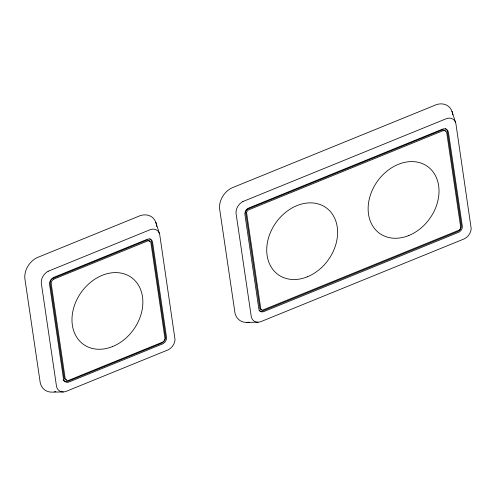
<?xml version="1.0" encoding="UTF-8"?>
<svg xmlns="http://www.w3.org/2000/svg" width="496" height="496" viewBox="0 0 496 496"><rect width="100%" height="100%" fill="white"/><g stroke="black" fill="none" stroke-linecap="round" stroke-linejoin="round"><path stroke-width="0.74" d="M246.927 322.4L258.094 322.22M63.339 391.952L52.179 392.125A17.937 14 -54.4 0 1 39.891 380.389L25.098 280.209A18.302 14.285 -54.4 0 1 36.902 257.734L137.814 216.634A17.868 13.95 -54.4 0 1 156.432 224.39M451.968 111.29L455.52 122.32M155.812 222.289L159.365 233.318M452.798 114.855L452.588 113.392A17.868 13.95 -54.4 0 0 433.969 105.642L231.657 188.003A18.302 14.285 -54.4 0 0 219.852 210.478L234.645 310.657A17.937 14 -54.4 0 0 249.135 322.152M156.538 225.122L156.755 226.585M445.334 128.557A6.318 4.935 -54.4 0 1 447.516 132.079L461.274 225.178A5.121 3.999 -54.4 0 1 457.405 231.7L263.035 310.806A5.084 3.968 -54.4 0 1 259.135 310.546M261.603 309.423A3.15 2.455 -54.4 0 1 259.848 308.493L245.607 211.966A3.422 2.672 -54.4 0 1 247.752 209.095L441.855 130.064A4.383 3.422 -54.4 0 1 445.383 131.198M149.68 238.712A5.716 4.464 -54.4 0 1 151.571 241.329L165.639 337.354A5.822 4.545 -54.4 0 1 161.702 343.164L67.853 381.362A5.778 4.507 -54.4 0 1 63.928 380.841M63.457 380.395A5.778 4.507 -54.4 0 1 63.066 379.855M66.762 379.824A3.844 3.001 -54.4 0 1 64.195 377.791L50.22 282.968A4.179 3.261 -54.4 0 1 52.502 278.622L146.934 240.138A3.782 2.951 -54.4 0 1 149.804 241.657M55.868 391.53A17.937 14 -54.4 0 1 54.386 391.883M246.586 212.672L260.828 309.2A3.15 2.455 -54.4 0 0 262.582 310.124L459.302 230.063A3.187 2.486 -54.4 0 0 460.672 227.032L446.747 132.835A4.383 3.422 -54.4 0 0 442.835 130.77L248.732 209.802A3.422 2.672 -54.4 0 0 246.586 212.672M48.211 271.244L47.033 271.92A10.552 8.24 -54.4 0 0 41.267 282.894L56.538 386.551A10.187 7.955 -54.4 0 0 65.856 391.48L168.125 349.854A10.236 7.986 -54.4 0 0 175.045 339.63L159.712 234.509A10.125 7.899 -54.4 0 0 150.418 229.592L48.211 271.244M53.525 277.469L52.88 277.841A6.119 4.774 -54.4 0 0 49.538 284.202L63.55 379.273A5.778 4.507 -54.4 0 0 68.832 382.069L162.682 343.871A5.822 4.545 -54.4 0 0 166.619 338.055L152.551 242.036A5.716 4.464 -54.4 0 0 147.3 239.258L53.525 277.469M53.903 279.087L53.487 279.322A4.179 3.261 -54.4 0 0 51.2 283.669L65.181 378.498A3.844 3.001 -54.4 0 0 68.696 380.351L162.322 342.246A3.887 3.032 -54.4 0 0 164.951 338.365L150.92 242.804A3.782 2.951 -54.4 0 0 147.92 240.845L53.903 279.087M242.959 201.512L241.781 202.188A10.552 8.24 -54.4 0 0 236.022 213.162L251.292 316.826A10.187 7.955 -54.4 0 0 260.611 321.749L464.281 238.855A10.236 7.986 -54.4 0 0 471.2 228.631L455.867 123.51A10.125 7.899 -54.4 0 0 446.567 118.594L242.959 201.512M441.979 129.338L248.942 207.923A5.357 4.185 -54.4 0 0 244.937 214.694L258.825 308.766A5.084 3.968 -54.4 0 0 264.021 311.507L458.391 232.401A5.121 3.999 -54.4 0 0 462.26 225.885L448.496 132.785A6.318 4.935 -54.4 0 0 441.979 129.338M307.427 276.78A41.162 32.128 -54.4 0 0 329.908 211.06A41.162 32.128 -54.4 0 0 269.179 235.774A41.162 32.128 -54.4 0 0 307.427 276.78M408.828 235.513A41.162 32.128 -54.4 0 0 431.315 169.787A41.162 32.128 -54.4 0 0 370.586 194.506A41.162 32.128 -54.4 0 0 408.828 235.513M112.673 346.512A41.162 32.128 -54.4 0 0 135.16 280.786A41.162 32.128 -54.4 0 0 74.431 305.505A41.162 32.128 -54.4 0 0 112.673 346.512"/></g></svg>
